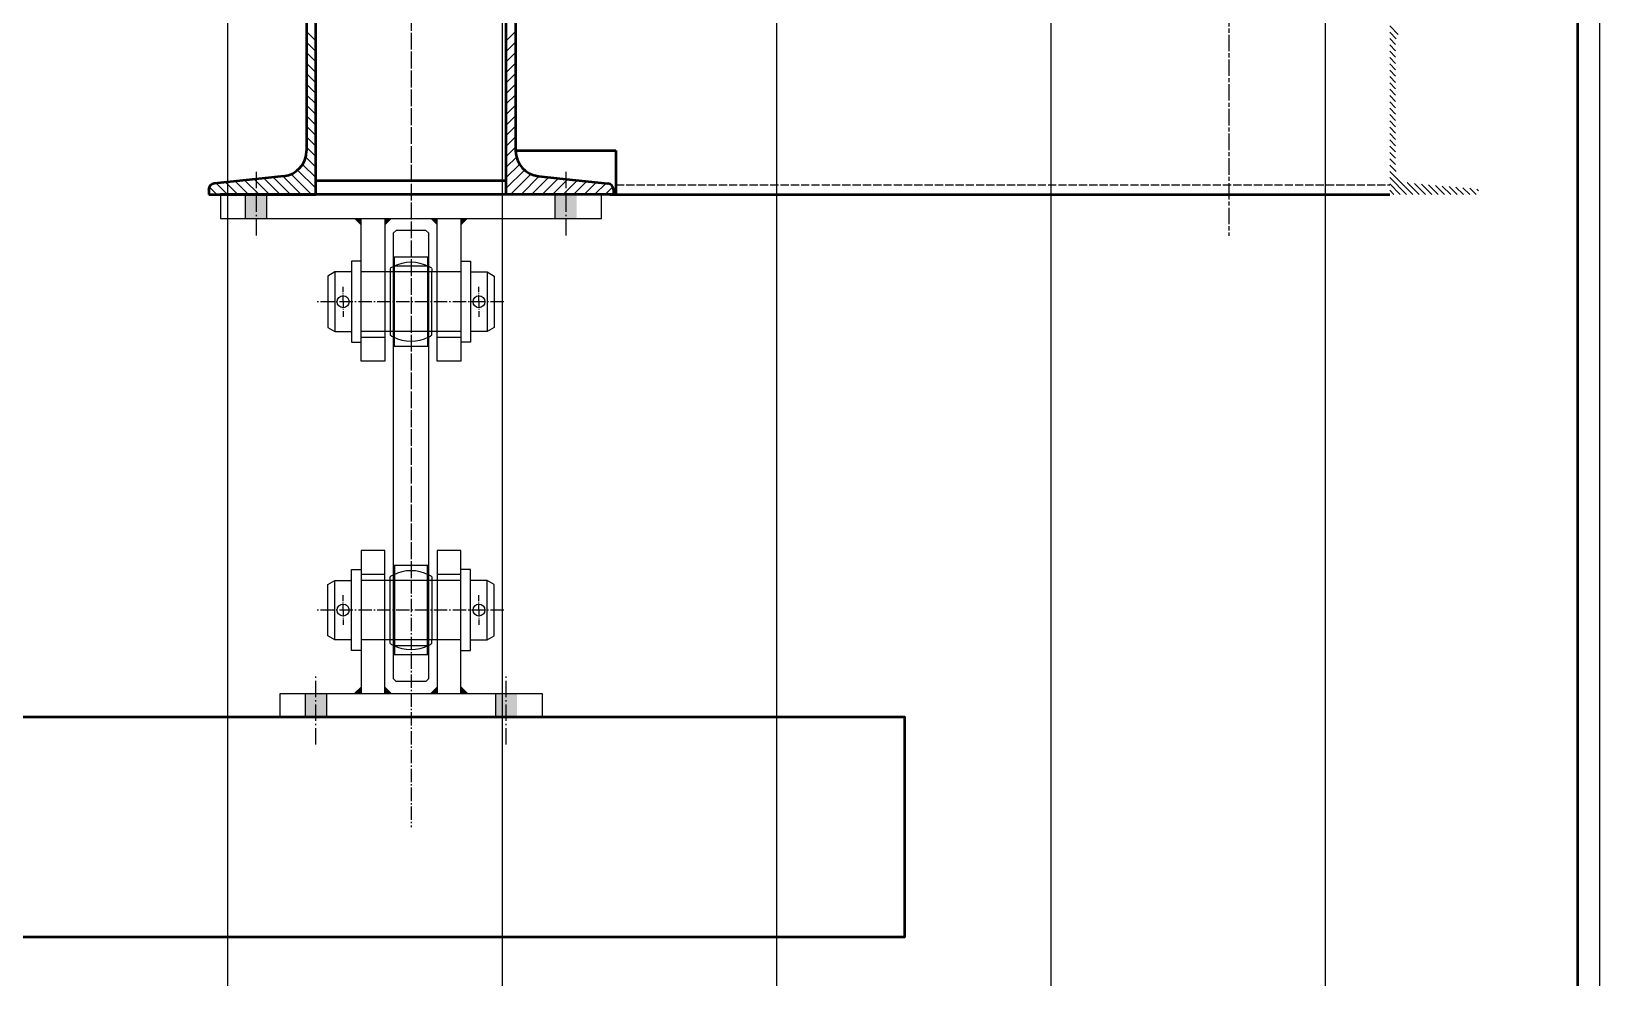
# Model space of a CAD drawing. Header units: millimetres. Extents: x -1263456 to 2767218, y -83310 to 50301.
# Drawn here: x 1104208 to 1105351, y -22859 to -22170 of the extents above; entities that cross this region are included whole.
import ezdxf

# ---------------------------------------------------------------- set-up
doc = ezdxf.new("R2010")
doc.units = ezdxf.units.MM
for name, pattern in [('AM_DIN_G_W050', [13.75, 9.75, -1.5, 1, -1.5]), ('AM_ISO02W050', [7.5, 6, -1.5]), ('AM_ISO08W050', [18, 12, -1.5, 3, -1.5]), ('AUSGEZOGEN', [0]), ('gen7', [13.75, 9.75, -1.5, 1, -1.5]), ('GEN7A', [6.875, 4.75, -0.875, 0.375, -0.875])]:
    doc.linetypes.add(name, pattern=pattern)
doc.layers.get('0').update_dxf_attribs({"color": 255, "lineweight": 50})
doc.layers.get('Defpoints').update_dxf_attribs({"linetype": 'AUSGEZOGEN'})
for name, color, linetype in [('11', 7, 'Continuous'), ('3', 11, 'Continuous'), ('7', 4, 'gen7'), ('7A', 4, 'GEN7A'), ('7AN', 4, 'GEN7A'), ('8', 1, 'Continuous'), ('P-AM_7', 2, 'AM_DIN_G_W050')]:
    doc.layers.add(name, color=color, linetype=linetype)
for name, color, linetype, lineweight in [('AM_0', 7, 'Continuous', 50), ('AM_3', 6, 'AM_ISO02W050', 25), ('AM_7', 4, 'AM_ISO08W050', 25), ('AM_8', 1, 'Continuous', 25), ('P-AM_0', 7, 'Continuous', 50)]:
    doc.layers.add(name, color=color, linetype=linetype, lineweight=lineweight)

# ---------------------------------------------------------------- blocks, each defined once
blk = doc.blocks.new('gearbox with bearing')
at = {"ltscale": 2.5}
for p, q in [((2746.1, -559.1), (2746.1, -576.5)), ((3023.9, -576.5), (3023.9, -559.1)), ((2746.1, -576.5), (3023.9, -576.5)), ((2789.5, -940), (2789.5, -922.6)), ((2789.5, -922.6), (2980.5, -922.6)), ((2980.5, -922.6), (2980.5, -940)), ((2980.5, -940), (2789.5, -940))]:
    blk.add_line(p, q, dxfattribs=at)
for p, q in [((2848.6, -680.6), (2848.6, -576.5)), ((2865.9, -576.5), (2865.9, -658.9)), ((2904.1, -615.5), (2904.1, -576.5)), ((2921.4, -576.5), (2921.4, -680.6)), ((2872, -587.3), (2874.2, -585.2)), ((2872, -587.3), (2872, -911.8)), ((2895.8, -585.2), (2874.2, -585.2)), ((2898, -587.3), (2895.8, -585.2)), ((2898, -911.8), (2898, -587.3)), ((2829.5, -615.5), (2824.3, -618.5)), ((2829.5, -615.5), (2829.5, -658.9)), ((2841.6, -615.5), (2829.5, -615.5)), ((2841.6, -607.7), (2841.6, -666.7)), ((2848.6, -607.7), (2841.6, -607.7)), ((2869.8, -615.5), (2865.9, -615.5)), ((2869.8, -612.9), (2869.8, -658.9)), ((2898, -611.2), (2872, -611.2)), ((2900.2, -612.9), (2900.2, -615.5)), ((2900.2, -661.5), (2900.2, -615.5)), ((2904.1, -615.5), (2900.2, -615.5)), ((2904.1, -680.6), (2904.1, -615.5)), ((2921.4, -607.7), (2928.4, -607.7)), ((2928.4, -607.7), (2928.4, -666.7)), ((2928.4, -615.5), (2940.5, -615.5)), ((2940.5, -615.5), (2945.7, -618.5)), ((2940.5, -615.5), (2940.5, -658.9)), ((2824.3, -618.5), (2824.3, -655.9)), ((2945.7, -618.5), (2945.7, -655.9)), ((2824.3, -655.9), (2829.5, -658.9)), ((2829.5, -658.9), (2841.6, -658.9)), ((2869.8, -658.9), (2865.9, -658.9)), ((2865.9, -658.9), (2865.9, -680.6)), ((2869.8, -658.9), (2869.8, -661.5)), ((2904.1, -658.9), (2900.2, -658.9)), ((2940.5, -658.9), (2928.4, -658.9)), ((2945.7, -655.9), (2940.5, -658.9)), ((2841.6, -666.7), (2848.6, -666.7)), ((2865.9, -663.3), (2848.6, -663.3)), ((2921.4, -663.3), (2904.1, -663.3)), ((2928.4, -666.7), (2921.4, -666.7)), ((2865.9, -680.6), (2848.6, -680.6)), ((2921.4, -680.6), (2904.1, -680.6)), ((2848.6, -818.5), (2848.6, -922.6)), ((2865.9, -818.5), (2848.6, -818.5)), ((2865.9, -840.2), (2865.9, -818.5)), ((2904.1, -818.5), (2904.1, -883.6)), ((2921.4, -818.5), (2904.1, -818.5)), ((2921.4, -922.6), (2921.4, -818.5)), ((2841.6, -891.4), (2841.6, -832.4)), ((2841.6, -832.4), (2848.6, -832.4)), ((2928.4, -832.4), (2921.4, -832.4)), ((2928.4, -891.4), (2928.4, -832.4)), ((2824.3, -843.2), (2829.5, -840.2)), ((2824.3, -880.6), (2824.3, -843.2)), ((2829.5, -883.6), (2829.5, -840.2)), ((2829.5, -840.2), (2841.6, -840.2)), ((2865.9, -835.9), (2848.6, -835.9)), ((2865.9, -922.6), (2865.9, -840.2)), ((2869.8, -840.2), (2865.9, -840.2)), ((2869.8, -840.2), (2869.8, -837.6)), ((2869.8, -886.2), (2869.8, -840.2)), ((2900.2, -837.6), (2900.2, -883.6)), ((2904.1, -840.2), (2900.2, -840.2)), ((2921.4, -835.9), (2904.1, -835.9)), ((2940.5, -840.2), (2928.4, -840.2)), ((2940.5, -883.6), (2940.5, -840.2)), ((2945.7, -843.2), (2940.5, -840.2)), ((2945.7, -880.6), (2945.7, -843.2)), ((2829.5, -883.6), (2824.3, -880.6)), ((2841.6, -883.6), (2829.5, -883.6)), ((2848.6, -891.4), (2841.6, -891.4)), ((2869.8, -883.6), (2865.9, -883.6)), ((2898, -887.9), (2872, -887.9)), ((2904.1, -883.6), (2900.2, -883.6)), ((2900.2, -886.2), (2900.2, -883.6)), ((2904.1, -883.6), (2904.1, -922.6)), ((2921.4, -891.4), (2928.4, -891.4)), ((2928.4, -883.6), (2940.5, -883.6)), ((2940.5, -883.6), (2945.7, -880.6)), ((2872, -911.8), (2874.2, -914)), ((2895.8, -914), (2874.2, -914)), ((2898, -911.8), (2895.8, -914))]:
    blk.add_line(p, q)
for centre in [(2835.5, -637.2), (2934.5, -637.2), (2835.5, -861.9), (2934.5, -861.9)]:
    blk.add_circle(centre, 4.34)
for centre, start, end in [((2885, -637.2), 117.0189, 122.0054), ((2885, -637.2), 57.9946, 62.9811), ((2885, -637.2), 237.9946, 242.9811), ((2885, -637.2), 297.0189, 302.0054), ((2885, -861.9), 117.0189, 122.0054), ((2885, -861.9), 57.9946, 62.9811), ((2885, -861.9), 237.9946, 242.9811), ((2885, -861.9), 297.0189, 302.0054)]:
    blk.add_arc(centre, 28.7, start, end)
for points in [[(2848.6, -576.5), (2848.6, -581.7), (2843.3, -576.5)], [(2865.9, -576.5), (2871.1, -576.5), (2865.9, -581.7)], [(2904.1, -576.5), (2904.1, -581.7), (2898.9, -576.5)], [(2921.4, -576.5), (2926.7, -576.5), (2921.4, -581.7)], [(2848.6, -922.6), (2843.3, -922.6), (2848.6, -917.4)], [(2865.9, -922.6), (2865.9, -917.4), (2871.1, -922.6)], [(2904.1, -922.6), (2898.9, -922.6), (2904.1, -917.4)], [(2921.4, -922.6), (2921.4, -917.4), (2926.7, -922.6)]]:
    blk.add_solid(points)
at = {"layer": '3', "ltscale": 2.5}
for p, q in [((2764.4, -576.5), (2764.4, -559.1)), ((2780, -576.5), (2780, -559.1)), ((2990, -576.5), (2990, -559.1)), ((2807.8, -922.6), (2807.8, -940)), ((2823.4, -922.6), (2823.4, -940)), ((2946.6, -922.6), (2946.6, -940))]:
    blk.add_line(p, q, dxfattribs=at)
at = {"layer": '3'}
for p, q in [((2898, -604.7), (2872, -604.7)), ((2872.9, -669.8), (2872.9, -604.7)), ((2897.1, -604.7), (2897.1, -669.8)), ((2865.9, -615.5), (2848.6, -615.5)), ((2900.2, -615.5), (2869.8, -615.5)), ((2921.4, -615.5), (2904.1, -615.5)), ((2865.9, -658.9), (2848.6, -658.9)), ((2900.2, -658.9), (2869.8, -658.9)), ((2921.4, -658.9), (2904.1, -658.9)), ((2898, -669.8), (2872, -669.8)), ((2898, -829.4), (2872, -829.4)), ((2872.9, -829.4), (2872.9, -894.4)), ((2897.1, -894.4), (2897.1, -829.4)), ((2865.9, -840.2), (2848.6, -840.2)), ((2900.2, -840.2), (2869.8, -840.2)), ((2921.4, -840.2), (2904.1, -840.2)), ((2865.9, -883.6), (2848.6, -883.6)), ((2900.2, -883.6), (2869.8, -883.6)), ((2921.4, -883.6), (2904.1, -883.6)), ((2898, -894.4), (2872, -894.4))]:
    blk.add_line(p, q, dxfattribs=at)
for centre, start, end in [((2885, -637.2), 62.9811, 117.0189), ((2885, -637.2), 242.9811, 297.0189), ((2885, -861.9), 62.9811, 117.0189), ((2885, -861.9), 242.9811, 297.0189)]:
    blk.add_arc(centre, 28.7, start, end, dxfattribs=at)
for points in [[(2780, -559.1), (2780, -576.5), (2764.4, -559.1), (2764.4, -576.5)], [(3005.6, -559.1), (3005.6, -576.5), (2990, -559.1), (2990, -576.5)], [(2823.4, -940), (2823.4, -922.6), (2807.8, -940), (2807.8, -922.6)], [(2962.2, -940), (2962.2, -922.6), (2946.6, -940), (2946.6, -922.6)]]:
    blk.add_solid(points, dxfattribs=at)
at = {"layer": '7'}
for p, q in [((2952.6, -637.2), (2816.3, -637.2)), ((2952.6, -861.9), (2816.3, -861.9))]:
    blk.add_line(p, q, dxfattribs=at)
at = {"layer": '7A'}
for p, q in [((2835.5, -637.2), (2835.5, -626.4)), ((2934.5, -637.2), (2934.5, -626.4)), ((2835.5, -637.2), (2835.5, -648.1)), ((2934.5, -637.2), (2934.5, -648.1)), ((2835.5, -861.9), (2835.5, -851)), ((2934.5, -861.9), (2934.5, -851)), ((2835.5, -861.9), (2835.5, -872.7)), ((2934.5, -861.9), (2934.5, -872.7))]:
    blk.add_line(p, q, dxfattribs=at)
at = {"layer": '7AN', "ltscale": 2.5}
for p, q in [((2772.2, -542.6), (2772.2, -589.2)), ((2997.8, -542.6), (2997.8, -589.2)), ((2815.6, -959.7), (2815.6, -910)), ((2954.4, -959.7), (2954.4, -910))]:
    blk.add_line(p, q, dxfattribs=at)
at = {"layer": '8'}
for p, q in [((3604.5, -442.5), (3598.3, -436.3)), ((3603.1, -445.7), (3598.3, -440.9)), ((3602.6, -449.9), (3598.3, -445.5)), ((3602.6, -454.5), (3598.3, -450.1)), ((3602.6, -459.1), (3598.3, -454.7)), ((3602.6, -463.7), (3598.3, -459.3)), ((3602.6, -468.3), (3598.3, -463.9)), ((3602.6, -472.9), (3598.3, -468.5)), ((3602.6, -477.5), (3598.3, -473.1)), ((3602.6, -482.1), (3598.3, -477.7)), ((3602.6, -486.7), (3598.3, -482.3)), ((3602.6, -491.3), (3598.3, -486.9)), ((3602.6, -495.9), (3598.3, -491.5)), ((3602.6, -500.5), (3598.3, -496.1)), ((3602.6, -505.1), (3598.3, -500.8)), ((3602.6, -509.7), (3598.3, -505.4)), ((3602.6, -514.3), (3598.3, -510)), ((3602.6, -518.9), (3598.3, -514.6)), ((3602.6, -523.5), (3598.3, -519.2)), ((3599.4, -524.9), (3598.3, -523.8)), ((3602.6, -528.1), (3599.4, -524.9)), ((3602.6, -532.7), (3598.3, -528.4)), ((3602.6, -537.3), (3598.3, -533)), ((3603, -542.3), (3598.3, -537.6)), ((3615.2, -559.1), (3598.3, -542.2)), ((3610.6, -559.1), (3598.3, -546.8)), ((3606, -559.1), (3598.3, -551.4)), ((3601.4, -559.1), (3598.3, -556)), ((3619.9, -559.1), (3611.1, -550.3)), ((3624.5, -559.1), (3616.4, -551)), ((3629.1, -559.1), (3621.5, -551.6)), ((3633.7, -559.1), (3626.6, -552.1)), ((3638.3, -559.1), (3631.6, -552.5)), ((3642.9, -559.1), (3636.6, -552.9)), ((3647.5, -559.1), (3641.6, -553.3)), ((3652.1, -559.1), (3646.6, -553.7)), ((3656.7, -559.1), (3651.6, -554.1)), ((3661.3, -559.1), (3656.6, -554.5)), ((3663.1, -556.3), (3661.8, -555.1))]:
    blk.add_line(p, q, dxfattribs=at)
at = {"layer": 'AM_0'}
for p, q in [((2815.6, -559.1), (2815.6, -298.8)), ((2954.4, -559.1), (2954.4, -298.8)), ((2961.2, -407.3), (2961.2, -527.2)), ((2808.8, -429), (2808.8, -527.2)), ((2961.2, -527), (3034.3, -527)), ((3034.3, -527), (3034.3, -559.1)), ((2776.5, -547.3), (2741.6, -551)), ((2792.2, -545.7), (2776.5, -547.3)), ((2977.8, -545.7), (2993.5, -547.3)), ((2993.5, -547.3), (3028.4, -551)), ((2737.5, -555.6), (2737.5, -559.1)), ((2737.5, -559.1), (2815.6, -559.1)), ((2954.4, -549.2), (2815.6, -549.2)), ((2954.4, -559.1), (2815.6, -559.1)), ((3032.5, -559.1), (2954.4, -559.1)), ((3029.9, -559.1), (3598.3, -559.1)), ((3032.5, -555.6), (3032.5, -559.1))]:
    blk.add_line(p, q, dxfattribs=at)
for centre, radius, start, end in [((2790.2, -527.2), 18.6, 276, 0), ((2979.8, -527.2), 18.6, 180, 264), ((2742.1, -555.6), 4.64, 96, 180), ((3027.9, -555.6), 4.64, 0, 84)]:
    blk.add_arc(centre, radius, start, end, dxfattribs=at)
at = {"layer": 'AM_3'}
blk.add_line((3034.3, -552), (3598.3, -552), dxfattribs=at)
at = {"layer": 'AM_7'}
blk.add_line((3481.1, 169.3), (3481.1, -589.1), dxfattribs=at)
at = {"layer": 'AM_8'}
for p, q in [((2815.6, -447.1), (2808.8, -440.4)), ((2954.4, -447.1), (2961.2, -440.4)), ((2815.6, -454.8), (2808.8, -448)), ((2815.6, -462.5), (2808.8, -455.7)), ((2954.4, -454.8), (2961.2, -448)), ((2954.4, -462.5), (2961.2, -455.7)), ((2815.6, -470.1), (2808.8, -463.4)), ((2954.4, -470.1), (2961.2, -463.4)), ((2815.6, -477.8), (2808.8, -471)), ((2815.6, -485.5), (2808.8, -478.7)), ((2954.4, -477.8), (2961.2, -471)), ((2954.4, -485.5), (2961.2, -478.7)), ((2815.6, -493.1), (2808.8, -486.4)), ((2954.4, -493.1), (2961.2, -486.4)), ((2815.6, -500.8), (2808.8, -494)), ((2815.6, -508.5), (2808.8, -501.7)), ((2954.4, -500.8), (2961.2, -494)), ((2954.4, -508.5), (2961.2, -501.7)), ((2815.6, -516.2), (2808.8, -509.4)), ((2954.4, -516.2), (2961.2, -509.4)), ((2815.6, -523.8), (2808.8, -517.1)), ((2815.6, -531.5), (2808.8, -524.7)), ((2954.4, -523.8), (2961.2, -517.1)), ((2954.4, -531.5), (2961.2, -524.7)), ((2815.6, -546.8), (2805.9, -537.2)), ((2815.6, -539.2), (2808.2, -531.8)), ((2954.4, -539.2), (2961.8, -531.8)), ((2954.4, -546.8), (2964.1, -537.2)), ((2774.2, -559.1), (2763.7, -548.7)), ((2781.8, -559.1), (2770.7, -547.9)), ((2789.5, -559.1), (2777.6, -547.2)), ((2797.2, -559.1), (2784.5, -546.5)), ((2804.8, -559.1), (2791.5, -545.7)), ((2812.5, -559.1), (2797.6, -544.2)), ((2815.6, -554.5), (2802.3, -541.3)), ((2954.4, -554.5), (2967.7, -541.3)), ((2957.5, -559.1), (2972.4, -544.2)), ((2965.2, -559.1), (2978.5, -545.7)), ((2972.8, -559.1), (2985.5, -546.5)), ((2980.5, -559.1), (2992.4, -547.2)), ((2988.2, -559.1), (2999.3, -547.9)), ((2995.8, -559.1), (3006.3, -548.7)), ((2743.5, -559.1), (2737.9, -553.6)), ((2751.2, -559.1), (2742.9, -550.9)), ((2758.8, -559.1), (2749.8, -550.1)), ((2766.5, -559.1), (2756.8, -549.4)), ((3003.5, -559.1), (3013.2, -549.4)), ((3011.2, -559.1), (3020.2, -550.1)), ((3018.8, -559.1), (3027.1, -550.9)), ((3026.5, -559.1), (3032.1, -553.6))]:
    blk.add_line(p, q, dxfattribs=at)
at = {"layer": 'Defpoints'}
for p in [(2900.2, -661.5), (2900.2, -837.6)]:
    blk.add_point(p, dxfattribs=at)
at = {"layer": 'P-AM_0'}
blk.add_line((3023.9, -559.1), (2746.1, -559.1), dxfattribs=at)
at = {"layer": 'P-AM_7'}
for p, q in [((2885, 150), (2885, -1020)), ((2885, 147.5), (2885, -844.5))]:
    blk.add_line(p, q, dxfattribs=at)
blk = doc.blocks.new('gbe')
at = {"layer": '11'}
blk.add_blockref('gearbox with bearing', (0, 0), dxfattribs=at)
blk = doc.blocks.new('Bucket elevator123451')
at = {"layer": 'P-AM_0'}
blk.add_lwpolyline([(1128789.5, -21529.7), (1129844.5, -21529.7), (1129844.5, -21369.7), (1128871.6, -21369.7)], dxfattribs=at)
at = {"layer": 'AM_0'}
blk.add_blockref('gbe', (1126599.5, -20429.7), dxfattribs=at)
blk = doc.blocks.new('wew1333')
at = {"layer": 'AM_8'}
for p, q in [((352417.2, 123397.4, 0), (352417.2, 113598.3, -9.9)), ((352617.2, 123397.4, 0), (352617.2, 113786.8, -9.9)), ((352817.2, 123397.4, 0), (352817.2, 113972.5, -9.9)), ((353017.2, 123397.4, 0), (353017.2, 114146.4, -9.9)), ((353217.2, 123397.4, 0), (353217.2, 114297.1, -9.9)), ((353417.2, 123397.4, 0), (353417.2, 114409.3, -9.9))]:
    blk.add_line(p, q, dxfattribs=at)

msp = doc.modelspace()

# ---------------------------------------------------------------- linework, layer by layer
at = {"layer": 'AM_0'}
for p, q in [((1105334.9, -23626.8, -2.5), (1105334.9, -14256.8, -2.6)), ((1105334.9, -70029.7, -2.5), (1105334.9, -21828.3, -2.5))]:
    msp.add_line(p, q, dxfattribs=at)

# ---------------------------------------------------------------- block references
for name, p in [('wew1333', (751933.6, -139327.1, 0)), ('Bucket elevator123451', (-25000, -1300, 0.1))]:
    msp.add_blockref(name, p, dxfattribs=at)

doc.saveas('drawing.dxf')
